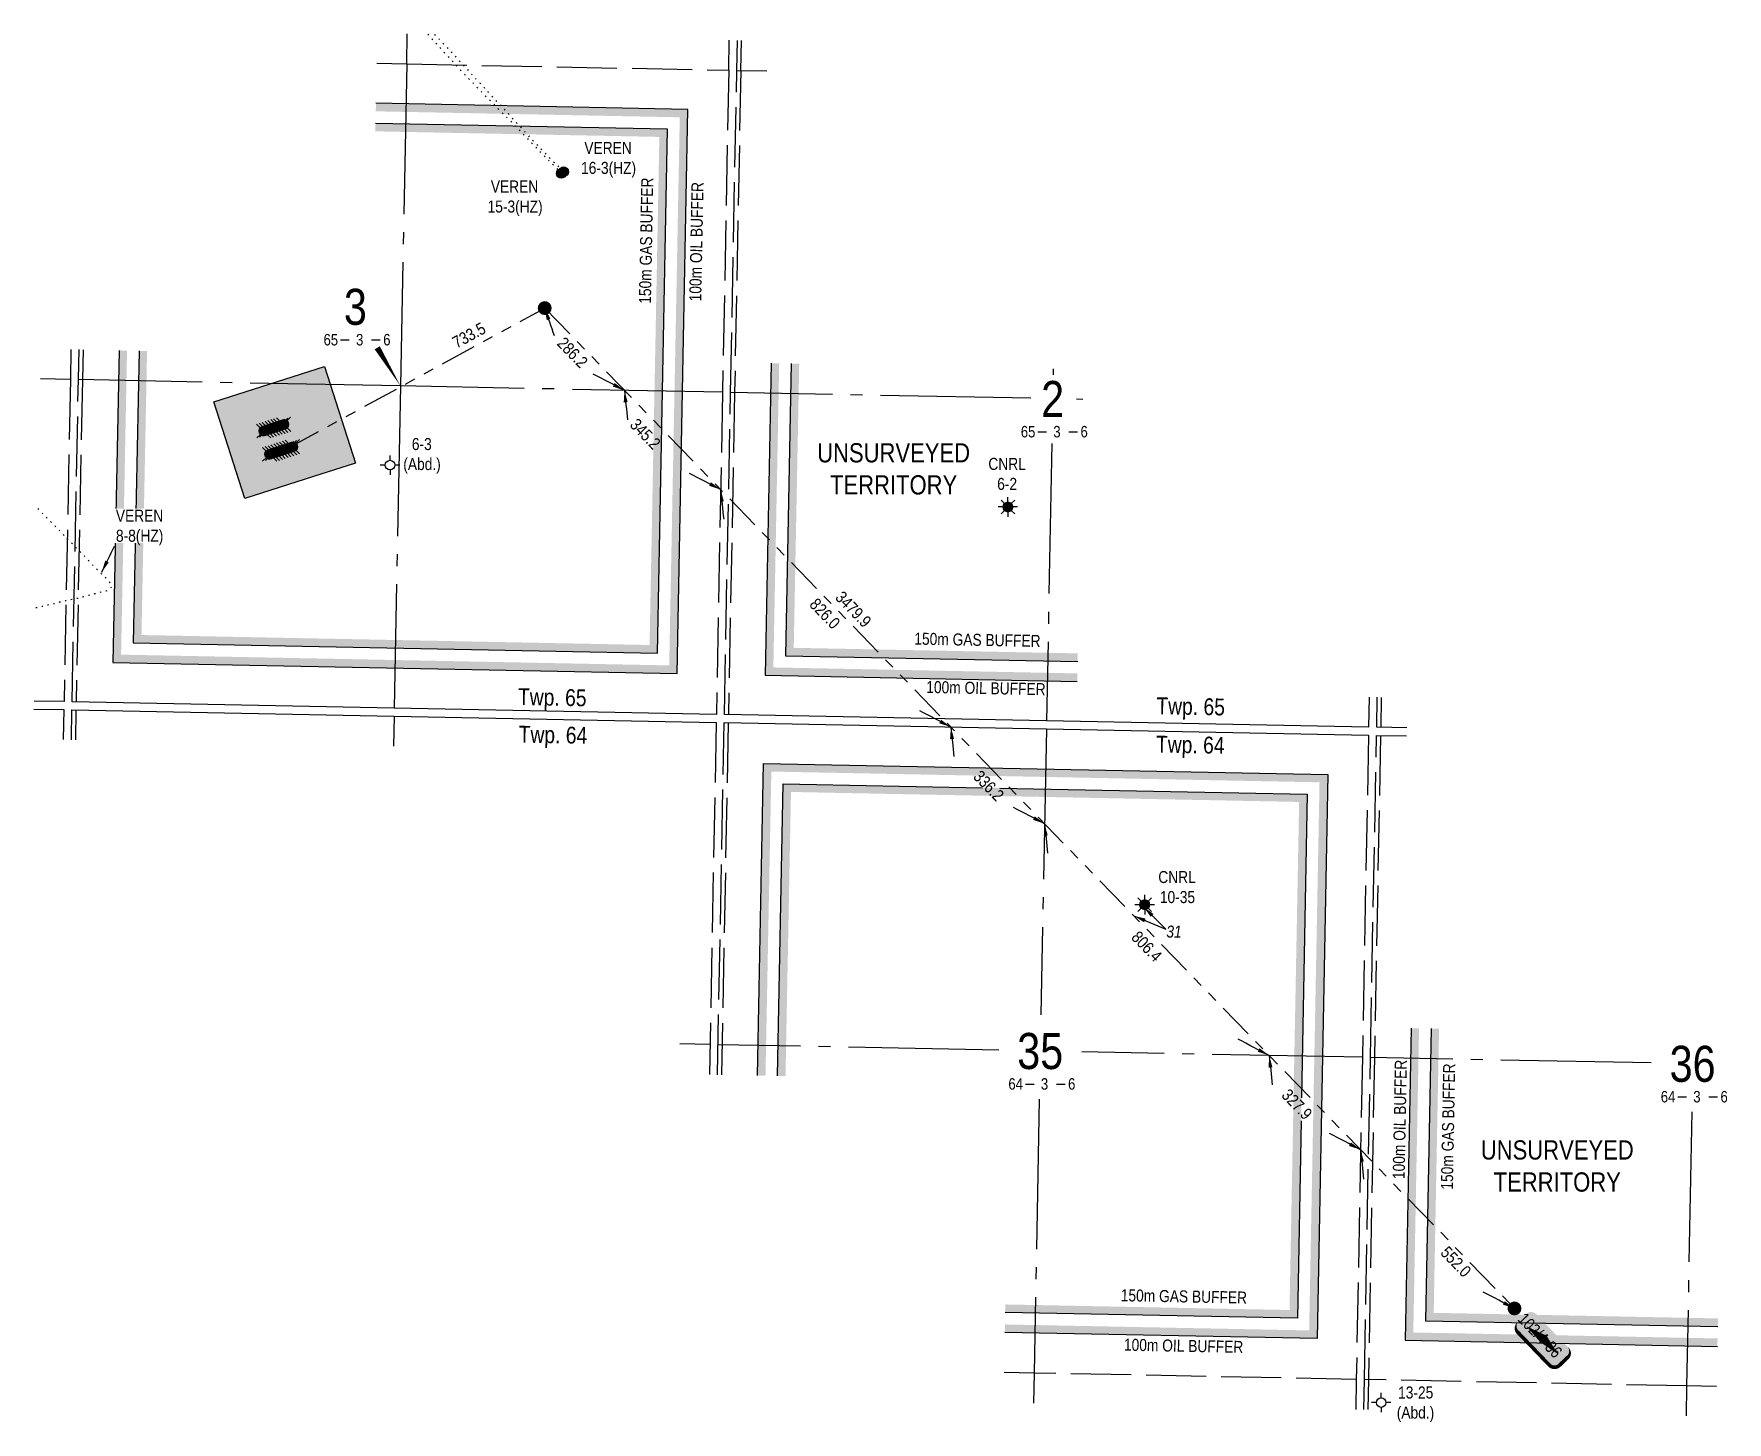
# Model space of a CAD drawing. Extents: x 408473 to 428843, y 6046006 to 6059852.
# Drawn here: x 427434 to 428843, y 6046006 to 6047161 of the extents above; entities that cross this region are included whole.
import ezdxf
from ezdxf.enums import TextEntityAlignment as Align

# ---------------------------------------------------------------- set-up
doc = ezdxf.new("R2010")
doc.units = 0
doc.header["$LTSCALE"] = 5
for name, pattern in [('foc-DOT', [1, 0.2, -0.8]), ('foc-DRILLPATH', [14.75, 6, -1.75, 1.75, -1.75, 1.75, -1.75]), ('foc-QUARTERLINE', [33, 25, -3, 2, -3]), ('foc-UNSURVEYED', [12.5, 10, -2.5])]:
    doc.linetypes.add(name, pattern=pattern)
for name, color, linetype in [('10', 1, 'Continuous'), ('9', 3, 'Continuous'), ('ABADATA-DRILL', 8, 'foc-DOT'), ('ABADATA-DRILL-T', 8, 'Continuous'), ('AS-TARGET-GAS', 182, 'Continuous'), ('AS-TARGET-GAS-H', 181, 'Continuous'), ('AS-TARGET-OIL', 146, 'Continuous'), ('AS-TARGET-OIL-H', 131, 'Continuous'), ('D-TXT', 6, 'Continuous'), ('F-WS-S', 190, 'Continuous'), ('L-BD', 7, 'Continuous'), ('L-MON', 1, 'Continuous'), ('L-SEC', 7, 'Continuous'), ('L-SECLBL', 7, 'Continuous'), ('L-SECQ', 8, 'foc-QUARTERLINE'), ('L-SECU', 7, 'Continuous'), ('L-UNS-T', 3, 'Continuous'), ('L-USEC', 7, 'foc-UNSURVEYED'), ('P-BUFFER-PURPLE-T', 187, 'Continuous'), ('P-PDRILLPATH', 12, 'foc-DRILLPATH'), ('P-PROPOSED', 10, 'Continuous'), ('P-PROPOSED-H', 21, 'Continuous')]:
    doc.layers.add(name, color=color, linetype=linetype)
doc.layers.add('F-WS-T', color=190, linetype='Continuous', lineweight=9)
doc.layers.add('T-TIE-T', color=201, linetype='Continuous', lineweight=18)
doc.styles.add('80', font='ARIALN.TTF', dxfattribs={"height": 10})
doc.styles.add('80CG', font='ARIALN.TTF', dxfattribs={"height": 10})
doc.styles.add('80L', font='ARIALN.TTF', dxfattribs={"height": 10})
doc.styles.add('SIMPLEX', font='ARIALN.TTF')
doc.dimstyles.new('Compass 5 000', dxfattribs={"dimscale": 5, "dimtxt": 9, "dimasz": 2, "dimexe": 0.2, "dimexo": 0.0625, "dimgap": 0.5, "dimtad": 0, "dimtih": 1, "dimtoh": 1, "dimzin": 0, "dimdsep": 46, "dimtxsty": '80CG', "dimcen": 0.1, "dimse1": 1, "dimse2": 1, "dimclrd": 256, "dimclrt": 256, "dimaunit": 1, "dimadec": 4, "dimazin": 0, "dimtfac": 0.06, "dimtofl": 0, "dimtmove": 0, "dimatfit": 1, "dimfxl": 0.2, "dimtolj": 1, "dimtzin": 0, "dimlwd": -1, "dimarcsym": 0})

# ---------------------------------------------------------------- blocks, each defined once
blk = doc.blocks.new('plbh')
at = {"layer": 'L-MON'}
h = blk.add_hatch(color=255, dxfattribs=at)
h.dxf.hatch_style = 1
edge = h.paths.add_edge_path()
edge.add_arc((0, 0), 1.16, 0, 360)
h = blk.add_hatch(color=256, dxfattribs=at)
h.dxf.hatch_style = 1
h.paths.add_polyline_path([(0.96, 0, 1), (-0.96, 0, 1)])
h.paths.add_polyline_path([(0.91, 0, 1), (-0.91, 0, 1)], flags=16)
h.paths.add_polyline_path([(0.45, 0, -1), (-0.45, 0, -1)], flags=0)
h = blk.add_hatch(color=256, dxfattribs=at)
h.dxf.hatch_style = 1
h.paths.add_polyline_path([(0.45, 0, 1), (-0.45, 0, 1)])
h.paths.add_polyline_path([(0.4, 0, 1), (-0.4, 0, 1)], flags=16)
at = {"layer": 'L-MON', "color": 240}
for radius in [0.96, 0.91, 0.45, 0.4]:
    blk.add_circle((0, 0), radius, dxfattribs=at)
blk = doc.blocks.new('*U124')
h = blk.add_hatch(color=255)
edge = h.paths.add_edge_path()
edge.add_line((-19, -11.5), (19, -11.5))
edge.add_arc((19, -5.5), 6, 270, 360)
edge.add_line((25, -5.5), (25, 4))
edge.add_arc((19, 4), 6, 0, 90)
edge.add_line((19, 10), (-19, 10))
edge.add_arc((-19, 4), 6, 90, 180)
edge.add_line((-25, 4), (-25, -5.5))
edge.add_arc((-19, -5.5), 6, 180, 270)
at = {"color": 1, "flags": 128}
blk.add_lwpolyline([(-19, -11.5, 3, 3, 0), (19, -11.5, 3, 3, 0.414214), (25, -5.5, 3, 3, 0), (25, 4, 3, 0, 0.414214), (19, 10, 0, 0, 0), (-19, 10, 0, 0, 0.414214), (-25, 4, 0, 0, 0), (-25, -5.5, 0, 3, 0.414214)], format="xyseb", close=True, dxfattribs=at)
for points in [[(-17.6, -2.9, 0, 7.5, 0), (0, 0, 0, 0, 0)], [(17.1, 0, 0, 7.5, 0), (0, 0, 0, 0, 0)]]:
    blk.add_lwpolyline(points, format="xyseb", dxfattribs=at)
at = {"color": 1, "style": '80'}
blk.add_attdef('ENTER_TEXT_001', (-26.8, -4.9), '', height=10, dxfattribs=at)
blk = doc.blocks.new('L-SECLBL')
at = {"layer": '9', "color": 7}
for p, q in [((-5.1, -27.8), (-12.3, -27.8)), ((20.7, -27.8), (13.5, -27.8))]:
    blk.add_line(p, q, dxfattribs=at)
at = {"layer": '10', "color": 2, "style": 'SIMPLEX'}
blk.add_attdef('SEC', text='', height=30, dxfattribs=at).set_placement((0, 0), align=Align.MIDDLE)
at = {"layer": '10', "color": 5, "style": '80L'}
blk.add_attdef('TWP', text='', height=9.5, dxfattribs=at).set_placement((-14.4, -27.4), align=Align.MIDDLE_RIGHT)
blk.add_attdef('RGE', text='', height=9.5, dxfattribs=at).set_placement((3.6, -27.4), align=Align.MIDDLE_CENTER)
blk.add_attdef('MER', text='', height=9.5, dxfattribs=at).set_placement((23.2, -27.4), align=Align.MIDDLE_LEFT)
blk = doc.blocks.new('GAS')
h = blk.add_hatch(color=255)
h.dxf.hatch_style = 1
edge = h.paths.add_edge_path()
edge.add_arc((0, 0), 0.9, 0, 360)
for p, q in [((-0.81, 0), (-1.62, 0)), ((-0.57, 0.57), (-1.14, 1.14)), ((0, 0.81), (0, 1.62)), ((0.57, 0.57), (1.14, 1.14)), ((1.62, 0), (0.81, 0)), ((-0.57, -0.57), (-1.14, -1.14)), ((0, -0.81), (0, -1.62)), ((1.14, -1.14), (0.57, -0.57))]:
    blk.add_line(p, q)
blk.add_circle((0, 0), 0.8)
blk = doc.blocks.new('GABD')
for p, q in [((-0.81, 0), (-1.62, 0)), ((0, 0.81), (0, 1.62)), ((1.62, 0), (0.81, 0)), ((0, -0.81), (0, -1.62))]:
    blk.add_line(p, q)
blk.add_circle((0, 0), 0.8)
blk = doc.blocks.new('WC')
at = {"layer": 'L-MON'}
h = blk.add_hatch(color=255, dxfattribs=at)
h.dxf.hatch_style = 1
edge = h.paths.add_edge_path()
edge.add_arc((0, 0), 0.9, 0, 360)
at = {"layer": 'L-MON', "color": 240, "flags": 128}
for points in [[(-0.62, 0.5), (-1.23, 1.12)], [(0.52, 0.61), (1.13, 1.21)], [(-1.18, -1.18), (-0.56, -0.57)], [(1.16, -1.18), (0.56, -0.57)]]:
    blk.add_lwpolyline(points, dxfattribs=at)
at = {"layer": 'L-MON', "color": 240}
for radius in [0.8, 0.373]:
    blk.add_circle((0, 0), radius, dxfattribs=at)

msp = doc.modelspace()

# ---------------------------------------------------------------- hatches: boundary and pattern name
at = {"layer": 'ABADATA-DRILL-T'}
h = msp.add_hatch(color=256, dxfattribs=at)
h.dxf.hatch_style = 1
edge = h.paths.add_edge_path()
edge.add_arc((427872.76, 6047044.813), 3.998, 0, 360)
h = msp.add_hatch(color=256, dxfattribs=at)
h.dxf.hatch_style = 1
edge = h.paths.add_edge_path()
edge.add_arc((427874.675, 6047046.211), 3.998, 0, 360)
at = {"layer": 'AS-TARGET-GAS-H'}
h = msp.add_hatch(color=256, dxfattribs=at)
h.dxf.hatch_style = 1
h.paths.add_polyline_path([(427521.358, 6046897.173), (427528.024, 6046897.042), (427523.388, 6046660.651), (427946.213, 6046652.36), (427954.352, 6047075.21), (427718.022, 6047079.844), (427718.152, 6047086.51), (427961.146, 6047081.745), (427952.75, 6046645.564), (427516.592, 6046654.116)])
h = msp.add_hatch(color=256, dxfattribs=at)
h.dxf.hatch_style = 1
h.paths.add_polyline_path([(428064.068, 6046886.557), (428070.73, 6046886.429), (428066.179, 6046650.005), (428302.596, 6046645.369), (428302.465, 6046638.707), (428059.388, 6046643.473)])
h = msp.add_hatch(color=256, dxfattribs=at)
h.dxf.hatch_style = 1
h.paths.add_polyline_path([(428052.656, 6046293.759), (428059.319, 6046293.628), (428063.87, 6046530.041), (428486.744, 6046521.749), (428478.755, 6046098.889), (428242.258, 6046103.527), (428242.131, 6046096.864), (428485.292, 6046092.096), (428493.532, 6046528.281), (428057.336, 6046536.834)])
h = msp.add_hatch(color=256, dxfattribs=at)
h.dxf.hatch_style = 1
h.paths.add_polyline_path([(428596.522, 6046333.082), (428603.185, 6046332.951), (428598.718, 6046096.537), (428835.266, 6046091.899), (428835.136, 6046085.237), (428591.93, 6046090.005)])
at = {"layer": 'AS-TARGET-OIL-H'}
h = msp.add_hatch(color=256, dxfattribs=at)
h.dxf.hatch_style = 1
h.paths.add_polyline_path([(427504.698, 6046897.5), (427511.364, 6046897.369), (427506.402, 6046644.318), (427962.551, 6046635.374), (427971.333, 6047091.543), (427718.348, 6047096.504), (427718.479, 6047103.17), (427978.127, 6047098.078), (427969.089, 6046628.578), (427499.606, 6046637.783)])
h = msp.add_hatch(color=256, dxfattribs=at)
h.dxf.hatch_style = 1
h.paths.add_polyline_path([(428047.411, 6046886.878), (428042.412, 6046627.143), (428302.138, 6046622.05), (428302.269, 6046628.713), (428049.202, 6046633.675), (428054.074, 6046886.749)])
h = msp.add_hatch(color=256, dxfattribs=at)
h.dxf.hatch_style = 1
h.paths.add_polyline_path([(428036, 6046294.085), (428042.663, 6046293.955), (428047.534, 6046547.024), (428503.714, 6046538.079), (428495.097, 6046081.907), (428241.941, 6046086.87), (428241.814, 6046080.208), (428501.633, 6046075.113), (428510.503, 6046544.611), (428041, 6046553.817)])
h = msp.add_hatch(color=256, dxfattribs=at)
h.dxf.hatch_style = 1
h.paths.add_polyline_path([(428579.866, 6046333.409), (428586.528, 6046333.278), (428581.748, 6046080.207), (428834.94, 6046075.243), (428834.809, 6046068.58), (428574.959, 6046073.676)])
at = {"layer": 'P-PROPOSED-H'}
h = msp.add_hatch(color=256, dxfattribs=at)
h.dxf.hatch_style = 1
h.paths.add_polyline_path([(427583.459, 6046854.681), (427675.558, 6046884.244), (427701.396, 6046803.749), (427666.54, 6046792.608), (427609.284, 6046774.229)])

# ---------------------------------------------------------------- linework, layer by layer
at = {"layer": 'ABADATA-DRILL', "flags": 128}
for points in [[(427761.679, 6047160.638), (427763.504, 6047158.647), (427766.653, 6047155.194), (427769.9, 6047151.616), (427773.052, 6047148.13), (427776.295, 6047144.545), (427779.444, 6047141.066), (427782.677, 6047137.472), (427785.83, 6047134.005), (427789.134, 6047130.48), (427792.398, 6047127.071), (427795.753, 6047123.595), (427799.027, 6047120.21), (427802.393, 6047116.743), (427805.678, 6047113.401), (427809.074, 6047109.963), (427812.31, 6047106.685), (427815.713, 6047103.254), (427818.966, 6047099.966), (427822.348, 6047096.519), (427825.653, 6047093.187), (427829.077, 6047089.775), (427832.362, 6047086.47), (427835.742, 6047083.016), (427839.075, 6047079.576), (427842.433, 6047076.099), (427845.756, 6047072.647), (427849.115, 6047069.17), (427852.464, 6047065.716), (427855.83, 6047062.249), (427859.18, 6047058.839), (427862.576, 6047055.405), (427865.933, 6047051.965), (427867.929, 6047049.879), (427872.76, 6047044.813)], [(427767.323, 6047160.527), (427769.115, 6047158.641), (427772.505, 6047155.05), (427775.764, 6047151.605), (427778.912, 6047148.266), (427782.327, 6047144.585), (427785.696, 6047140.918), (427788.819, 6047137.512), (427791.995, 6047134.035), (427795.327, 6047130.393), (427798.526, 6047126.916), (427801.885, 6047123.302), (427805.121, 6047119.844), (427808.471, 6047116.248), (427811.703, 6047112.767), (427815.004, 6047109.204), (427818.278, 6047105.679), (427821.572, 6047102.134), (427824.85, 6047098.595), (427828.091, 6047095.074), (427831.388, 6047091.472), (427834.577, 6047087.995), (427837.912, 6047084.349), (427841.045, 6047080.916), (427844.204, 6047077.457), (427847.557, 6047073.833), (427850.793, 6047070.396), (427854.125, 6047066.879), (427857.47, 6047063.409), (427860.846, 6047059.936), (427864.239, 6047056.508), (427868.985, 6047051.831), (427874.675, 6047046.211)], [(427435.482, 6046683.451), (427435.503, 6046683.455), (427436.484, 6046683.669), (427437.472, 6046683.9), (427438.534, 6046684.132), (427439.658, 6046684.364), (427440.737, 6046684.596), (427441.748, 6046684.826), (427442.655, 6046685.031), (427443.573, 6046685.25), (427444.558, 6046685.491), (427445.54, 6046685.745), (427446.472, 6046686.003), (427447.39, 6046686.249), (427448.301, 6046686.467), (427449.242, 6046686.662), (427450.202, 6046686.797), (427451.137, 6046686.905), (427452.028, 6046687.104), (427452.907, 6046687.374), (427453.786, 6046687.653), (427454.661, 6046687.933), (427455.507, 6046688.196), (427456.345, 6046688.436), (427457.233, 6046688.672), (427458.235, 6046688.933), (427459.263, 6046689.173), (427460.351, 6046689.395), (427461.416, 6046689.607), (427462.417, 6046689.817), (427463.471, 6046690.013), (427464.688, 6046690.223), (427465.94, 6046690.452), (427467.138, 6046690.688), (427468.273, 6046690.923), (427469.418, 6046691.167), (427470.489, 6046691.406), (427471.514, 6046691.639), (427472.526, 6046691.893), (427473.508, 6046692.173), (427474.457, 6046692.431), (427475.389, 6046692.683), (427476.267, 6046692.936), (427477.119, 6046693.193), (427477.991, 6046693.456), (427478.96, 6046693.71), (427479.878, 6046693.945), (427480.752, 6046694.175), (427481.707, 6046694.413), (427482.749, 6046694.679), (427483.738, 6046694.946), (427484.72, 6046695.21), (427485.735, 6046695.464), (427486.784, 6046695.713), (427487.786, 6046695.967), (427488.774, 6046696.224), (427489.803, 6046696.467), (427490.904, 6046696.709), (427491.976, 6046696.955), (427492.997, 6046697.195), (427493.939, 6046697.433), (427494.824, 6046697.682), (427494.941, 6046697.717), (427495.656, 6046697.966), (427496.461, 6046698.354), (427497.164, 6046698.857), (427497.763, 6046699.468), (427498.239, 6046700.129), (427498.572, 6046700.766), (427498.757, 6046701.339), (427498.773, 6046701.826), (427498.621, 6046702.255), (427498.583, 6046702.323), (427498.376, 6046702.677), (427498.091, 6046703.076), (427498.042, 6046703.134), (427497.729, 6046703.493), (427497.295, 6046703.995), (427496.794, 6046704.612), (427496.26, 6046705.259), (427495.674, 6046705.961), (427494.985, 6046706.724), (427494.159, 6046707.597), (427493.277, 6046708.531), (427492.313, 6046709.534), (427491.747, 6046710.075), (427491.114, 6046710.631), (427490.383, 6046711.262), (427489.554, 6046712.009), (427488.674, 6046712.856), (427487.958, 6046713.584), (427487.736, 6046713.821), (427486.75, 6046714.848), (427485.641, 6046715.946), (427484.464, 6046717.13), (427483.239, 6046718.431), (427481.947, 6046719.846), (427480.549, 6046721.337), (427479.059, 6046722.88), (427477.501, 6046724.501), (427475.874, 6046726.19), (427474.155, 6046727.974), (427472.391, 6046729.806), (427470.584, 6046731.685), (427469.009, 6046733.306), (427468.725, 6046733.599), (427466.862, 6046735.502), (427465.165, 6046737.219), (427464.982, 6046737.403), (427463.053, 6046739.325), (427461.085, 6046741.327), (427459.928, 6046742.53), (427456.41, 6046746.2), (427455.084, 6046747.593), (427453.068, 6046749.689), (427451.012, 6046751.797), (427448.92, 6046753.935), (427446.766, 6046756.104), (427444.568, 6046758.298), (427442.339, 6046760.532), (427440.106, 6046762.78), (427438.389, 6046764.511), (427437.834, 6046765.068), (427437.097, 6046765.812)]]:
    msp.add_lwpolyline(points, dxfattribs=at)
at = {"layer": 'ABADATA-DRILL-T'}
for centre in [(427872.76, 6047044.813), (427874.675, 6047046.211)]:
    msp.add_circle(centre, 3.998, dxfattribs=at)
at = {"layer": 'AS-TARGET-GAS', "flags": 128}
for points in [[(427521.358, 6046897.173), (427516.592, 6046654.116), (427952.75, 6046645.564), (427961.146, 6047081.745), (427718.152, 6047086.51)], [(428064.068, 6046886.557), (428059.388, 6046643.473), (428302.465, 6046638.707)], [(428052.656, 6046293.759), (428057.336, 6046536.834), (428223.19, 6046533.582)], [(428237.66, 6046533.298), (428493.532, 6046528.281), (428488.758, 6046275.563)], [(428596.522, 6046333.082), (428591.93, 6046090.005), (428835.136, 6046085.237)], [(428488.395, 6046256.34), (428485.292, 6046092.096), (428242.131, 6046096.864)]]:
    msp.add_lwpolyline(points, dxfattribs=at)
at = {"layer": 'AS-TARGET-OIL', "flags": 128}
for points in [[(427504.698, 6046897.5), (427499.606, 6046637.783), (427969.089, 6046628.578), (427978.127, 6047098.078), (427718.479, 6047103.17)], [(428047.411, 6046886.878), (428042.412, 6046627.143), (428302.138, 6046622.05)], [(428036, 6046294.085), (428041, 6046553.817), (428510.503, 6046544.611), (428501.633, 6046075.113), (428241.814, 6046080.208)], [(428579.866, 6046333.409), (428574.959, 6046073.676), (428834.809, 6046068.58)]]:
    msp.add_lwpolyline(points, dxfattribs=at)
at = {"layer": 'L-SEC', "flags": 128}
for points in [[(427433.827, 6046599.047), (427458.811, 6046598.558)], [(427458.942, 6046605.259), (427433.958, 6046605.749)], [(427465.512, 6046598.426), (427733.57, 6046593.17)], [(427733.7, 6046599.871), (427465.644, 6046605.128)], [(428001.757, 6046594.615), (427733.7, 6046599.871)], [(428276.514, 6046589.228), (428008.458, 6046594.484)], [(427733.57, 6046593.17), (428001.628, 6046587.914)], [(428008.329, 6046587.782), (428276.387, 6046582.526)], [(428276.387, 6046582.526), (428544.444, 6046577.27)], [(428544.571, 6046583.972), (428276.514, 6046589.228)]]:
    msp.add_lwpolyline(points, dxfattribs=at)
at = {"layer": 'L-SECLBL', "flags": 128}
msp.add_lwpolyline([(427738.908, 6046867.93, 0, 4.998, 0), (427719.592, 6046899.689, 0, 0, 0)], format="xyseb", dxfattribs=at)
at = {"layer": 'L-SECQ', "flags": 128}
for points in [[(427744.116, 6047135.989), (427744.602, 6047160.973)], [(427744.116, 6047135.989), (427738.908, 6046867.93)], [(428282.103, 6046882.273), (428282.008, 6046877.302)], [(427464.198, 6046873.317), (427439.214, 6046873.807)], [(427738.908, 6046867.93), (427470.9, 6046873.185)], [(427738.908, 6046867.93), (427733.7, 6046599.871)], [(428006.917, 6046862.675), (427738.908, 6046867.93)], [(428263.377, 6046857.646), (428013.618, 6046862.543)], [(428306.611, 6046856.798), (428301.46, 6046856.899)], [(428280.917, 6046820.066), (428276.514, 6046589.228)], [(427733.57, 6046593.17), (427733.085, 6046568.186)], [(428276.387, 6046582.526), (428271.846, 6046344.448)], [(427996.468, 6046319.854), (427971.483, 6046320.344)], [(428236.753, 6046315.143), (428003.169, 6046319.723)], [(428539.38, 6046309.209), (428305.992, 6046313.785)], [(428779.666, 6046304.497), (428546.082, 6046309.077)], [(428270.512, 6046274.492), (428266.163, 6046046.405)], [(428813.439, 6046263.846), (428809.172, 6046035.758)], [(428266.163, 6046046.405), (428265.686, 6046021.421)], [(428809.172, 6046035.758), (428808.704, 6046010.773)]]:
    msp.add_lwpolyline(points, dxfattribs=at)
at = {"layer": 'L-SECU', "flags": 128}
for points in [[(428576.257, 6046583.35), (428551.272, 6046583.84)], [(428551.146, 6046577.139), (428576.13, 6046576.649)]]:
    msp.add_lwpolyline(points, dxfattribs=at)
at = {"layer": 'L-USEC', "flags": 128}
for points in [[(428012.077, 6047130.734), (428012.558, 6047155.719)], [(428018.778, 6047130.603), (428019.259, 6047155.587)], [(428022.13, 6047130.541), (428022.611, 6047155.522)], [(427719.132, 6047136.478), (427744.116, 6047135.989)], [(427744.116, 6047135.989), (428012.077, 6047130.734)], [(428012.077, 6047130.734), (428006.917, 6046862.675)], [(428013.618, 6046862.543), (428018.778, 6047130.603)], [(428022.13, 6047130.541), (428016.97, 6046862.481)], [(428018.778, 6047130.603), (428043.762, 6047130.113)], [(427464.688, 6046898.301), (427464.198, 6046873.317)], [(427470.9, 6046873.185), (427471.39, 6046898.153)], [(427474.742, 6046898.079), (427474.252, 6046873.12)], [(427464.198, 6046873.317), (427458.942, 6046605.259)], [(427465.644, 6046605.128), (427470.9, 6046873.185)], [(427474.252, 6046873.12), (427468.996, 6046605.062)], [(428006.917, 6046862.675), (428001.757, 6046594.615)], [(428008.458, 6046594.484), (428013.618, 6046862.543)], [(428016.97, 6046862.481), (428011.81, 6046594.422)], [(428545.043, 6046608.956), (428544.571, 6046583.972)], [(428551.272, 6046583.84), (428551.744, 6046608.825)], [(428555.097, 6046608.766), (428554.625, 6046583.782)], [(427458.811, 6046598.558), (427458.321, 6046573.573)], [(427465.022, 6046573.442), (427465.512, 6046598.426)], [(427468.865, 6046598.36), (427468.375, 6046573.376)], [(428001.628, 6046587.914), (427995.987, 6046294.87)], [(428002.688, 6046294.739), (428008.329, 6046587.782)], [(428011.681, 6046587.72), (428006.04, 6046294.673)], [(428544.444, 6046577.27), (428539.38, 6046309.209)], [(428546.082, 6046309.077), (428551.146, 6046577.139)], [(428554.498, 6046577.08), (428549.434, 6046309.019)], [(428539.38, 6046309.209), (428534.316, 6046041.147)], [(428541.018, 6046041.016), (428546.082, 6046309.077)], [(428549.434, 6046309.019), (428544.37, 6046040.958)], [(428266.163, 6046046.405), (428241.178, 6046046.895)], [(428534.316, 6046041.147), (428266.163, 6046046.405)], [(428534.316, 6046041.147), (428533.844, 6046016.163)], [(428540.546, 6046016.032), (428541.018, 6046041.016)], [(428809.172, 6046035.758), (428541.018, 6046041.016)], [(428544.37, 6046040.958), (428543.898, 6046015.973)], [(428834.156, 6046035.268), (428809.172, 6046035.758)]]:
    msp.add_lwpolyline(points, dxfattribs=at)
at = {"layer": 'P-PDRILLPATH'}
for p, q in [((427644.387, 6046815.695), (427858.939, 6046932.736)), ((427858.939, 6046932.736), (428665.943, 6046100.218))]:
    msp.add_line(p, q, dxfattribs=at)
at = {"layer": 'P-PROPOSED', "flags": 128}
msp.add_lwpolyline([(427583.459, 6046854.681), (427675.558, 6046884.244), (427701.396, 6046803.749), (427666.531, 6046792.614), (427609.281, 6046774.237)], close=True, dxfattribs=at)

# ---------------------------------------------------------------- block references
at = {"xscale": 0.9995595999999999, "yscale": 0.9995595999999999, "zscale": 0.9995595999999999, "rotation": 313.8233333333334}
msp.add_blockref('*U124', (428690.064, 6046074.734), dxfattribs=at).add_auto_attribs({'ENTER_TEXT_001': '102/4-36'})
at = {"layer": 'ABADATA-DRILL-T'}
for name, p, xscale, yscale, zscale in [('GABD', (427730.2, 6046802.055), 4.997797999999995, 4.997797999999995, 4.997797999999995), ('GAS', (428358.228, 6046436.224), 4.997797999999992, 4.997797999999992, 1.665932666666665), ('GABD', (428555.007, 6046021.883), 4.997797999999995, 4.997797999999995, 4.997797999999995)]:
    msp.add_blockref(name, p, dxfattribs=dict(at, xscale=xscale, yscale=yscale, zscale=zscale))
at = {"layer": 'F-WS-S', "xscale": 4.997797999999992, "yscale": 4.997797999999992, "zscale": 1.665932666666665}
msp.add_blockref('GAS', (428244.39, 6046767.214), dxfattribs=at)
at = {"layer": 'L-MON'}
for name, p, xscale, yscale, zscale in [('plbh', (427858.939, 6046932.736), 4.997797999999992, 4.997797999999992, 1.666666666666664), ('WC', (427625.19, 6046830.529), 4.997797999999996, 4.997797999999996, 4.997797999999996), ('WC', (427627.57, 6046831.293), 4.997797999999996, 4.997797999999996, 4.997797999999996), ('WC', (427629.949, 6046832.056), 4.997797999999996, 4.997797999999996, 4.997797999999996), ('WC', (427632.328, 6046832.82), 4.997797999999996, 4.997797999999996, 4.997797999999996), ('WC', (427634.708, 6046833.584), 4.997797999999996, 4.997797999999996, 4.997797999999996), ('WC', (427637.087, 6046834.348), 4.997797999999996, 4.997797999999996, 4.997797999999996), ('WC', (427639.466, 6046835.111), 4.997797999999996, 4.997797999999996, 4.997797999999996), ('WC', (427641.846, 6046835.875), 4.997797999999996, 4.997797999999996, 4.997797999999996), ('WC', (427639.628, 6046814.167), 4.997797999999996, 4.997797999999996, 4.997797999999996), ('WC', (427642.007, 6046814.931), 4.997797999999996, 4.997797999999996, 4.997797999999996), ('WC', (427644.387, 6046815.695), 4.997797999999996, 4.997797999999996, 4.997797999999996), ('WC', (427646.766, 6046816.459), 4.997797999999996, 4.997797999999996, 4.997797999999996), ('WC', (427649.145, 6046817.222), 4.997797999999996, 4.997797999999996, 4.997797999999996), ('WC', (427630.111, 6046811.112), 4.997797999999996, 4.997797999999996, 4.997797999999996), ('WC', (427632.49, 6046811.876), 4.997797999999996, 4.997797999999996, 4.997797999999996), ('WC', (427634.869, 6046812.64), 4.997797999999996, 4.997797999999996, 4.997797999999996), ('WC', (427637.249, 6046813.404), 4.997797999999996, 4.997797999999996, 4.997797999999996), ('plbh', (428665.943, 6046100.218), 4.997797999999992, 4.997797999999992, 1.666666666666664)]:
    msp.add_blockref(name, p, dxfattribs=dict(at, xscale=xscale, yscale=yscale, zscale=zscale))
at = {"layer": 'L-SECLBL', "xscale": 0.9995596, "yscale": 0.9995596, "zscale": 0.9995596}
for p, values in [((427701.384, 6046933.832), {'SEC': '3', 'TWP': '65', 'RGE': '3', 'MER': '6'}), ((428281.626, 6046857.288), {'SEC': '2', 'TWP': '65', 'RGE': '3', 'MER': '6'}), ((428271.275, 6046314.466), {'SEC': '35', 'TWP': '64', 'RGE': '3', 'MER': '6'}), ((428814.187, 6046303.82), {'SEC': '36', 'TWP': '64', 'RGE': '3', 'MER': '6'})]:
    msp.add_blockref('L-SECLBL', p, dxfattribs=at).add_auto_attribs(values)

# ---------------------------------------------------------------- texts
at = {"layer": 'ABADATA-DRILL-T', "char_height": 9.9956, "attachment_point": 1, "style": '80L'}
for s, width, insert in [('\\pi29.671;VEREN\\P\\pi26.947;16-3(HZ)', 97.77044, (427862.259, 6047071.089)), ('\\pi29.671;VEREN\\P\\pi26.947;15-3(HZ)', 97.77044, (427784.45, 6047038.942)), ('\\pi7.4955;6-3\\P\\pi0.3943;(Abd.)', 30.58448, (427740.869, 6046824.595)), ('\\pi0.32271;CNRL\\P\\pi1.625;10-35', 30.82994, (428369.237, 6046464.248)), ('\\pi1.5023;13-25\\P\\pi0.3943;(Abd.)', 30.58448, (428567.608, 6046035.252))]:
    msp.add_mtext_dynamic_manual_height_columns(s, width=width, gutter_width=49.978, heights=[0], dxfattribs=dict(at, insert=insert))
at = {"layer": 'AS-TARGET-GAS', "char_height": 10, "attachment_point": 1, "style": '80L'}
for insert, rotation in [((427937.313, 6046936.461), 88.897209), ((428166.642, 6046662.679), 358.897209), ((428604.676, 6046199.2), 88.917752), ((428338.454, 6046116.24), 358.897209)]:
    msp.add_mtext_dynamic_manual_height_columns('150m GAS BUFFER', width=107.79021, gutter_width=47.479, heights=[0], dxfattribs=dict(at, insert=insert, rotation=rotation))
at = {"layer": 'AS-TARGET-OIL', "char_height": 10, "attachment_point": 1, "style": '80L'}
for insert, rotation in [((427979.113, 6046935.396), 88.876678), ((428173.515, 6046622.538), 358.876678), ((428564.489, 6046204.913), 88.917752), ((428338.021, 6046075.144), 358.876678)]:
    msp.add_mtext_dynamic_manual_height_columns('\\pi3.0598;100m OIL BUFFER', width=104.04593, gutter_width=47.479, heights=[0], dxfattribs=dict(at, insert=insert, rotation=rotation))
at = {"layer": 'D-TXT', "color": 3, "char_height": 14, "attachment_point": 1, "rotation": 358.876667, "style": '80L'}
for s, insert in [('Twp. 65', (427836.859, 6046616.408)), ('Twp. 65', (428368.114, 6046608.834)), ('Twp. 64', (427837.428, 6046585.185)), ('Twp. 64', (428367.785, 6046576.91))]:
    msp.add_mtext_dynamic_manual_height_columns(s, width=101.35074, gutter_width=47.479, heights=[0], dxfattribs=dict(at, insert=insert))
at = {"layer": 'F-WS-T', "insert": (428227.833, 6046808.082), "char_height": 9.9956, "attachment_point": 1, "style": '80L'}
msp.add_mtext_dynamic_manual_height_columns('\\pi0.32271;CNRL\\P\\pi7.6489;6-2', width=30.82994, gutter_width=49.978, heights=[0], dxfattribs=at)
at = {"layer": 'L-BD', "color": 5, "style": '80L'}
for s, rotation, p in [('733.5', 28.6131, (427795.912, 6046910.147)), ('3479.9', 314.1084, (428115.803, 6046682.12))]:
    msp.add_text(s, height=9.9956, rotation=rotation, dxfattribs=at).set_placement(p, align=Align.MIDDLE)
at = {"layer": 'L-UNS-T', "color": 3, "char_height": 16, "attachment_point": 5, "style": '80L'}
for insert in [(428149.288, 6046798.865), (428701.551, 6046218.659)]:
    msp.add_mtext_dynamic_manual_height_columns('UNSURVEYED TERRITORY', width=126.35808, gutter_width=47.479, heights=[0], dxfattribs=dict(at, insert=insert))
at = {"layer": 'P-BUFFER-PURPLE-T', "style": '80L'}
for s, p in [('286.2', (427882.109, 6046895.774)), ('345.2', (427942.685, 6046828.072)), ('826.0', (428092.113, 6046678.548)), ('336.2', (428228.446, 6046535.225)), ('806.4', (428359.959, 6046401.515)), ('327.9', (428484.952, 6046270.118)), ('552.0', (428617.253, 6046139.087))]:
    msp.add_text(s, height=9.9956, rotation=314.1084, dxfattribs=at).set_placement(p, align=Align.MIDDLE)
at = {"layer": 'T-TIE-T', "insert": (428366.451, 6046418.852), "char_height": 9.9956, "attachment_point": 1, "style": '80L'}
msp.add_mtext_dynamic_manual_height_columns('\\pi9.7899;{\\fArial Narrow|b0|i1|c0|p34;31}', width=30.82994, gutter_width=49.978, heights=[0], dxfattribs=at)

# ---------------------------------------------------------------- leaders
at = {"layer": 'ABADATA-DRILL-T', "path_type": 1}
msp.add_leader([(427490.269, 6046712.873), (427500.91, 6046734.594)], dimstyle='Compass 5 000', override={"dimgap": 0.5, "dimtad": 0}, dxfattribs=at)
at = {"layer": 'P-BUFFER-PURPLE-T', "path_type": 1}
for points in [[(427858.939, 6046932.736), (427866.732, 6046909.987)], [(427925.302, 6046864.275), (427899.386, 6046877.792)], [(427925.302, 6046864.275), (427927.82, 6046839.742)], [(428005.358, 6046781.689), (427979.442, 6046795.206)], [(428005.358, 6046781.689), (428007.876, 6046757.156)], [(428196.906, 6046584.085), (428170.99, 6046597.602)], [(428196.906, 6046584.085), (428199.423, 6046559.552)], [(428274.882, 6046503.643), (428248.966, 6046517.16)], [(428274.882, 6046503.643), (428277.4, 6046479.11)], [(428461.884, 6046310.728), (428435.968, 6046324.245)], [(428461.884, 6046310.728), (428464.402, 6046286.196)], [(428537.927, 6046232.282), (428512.011, 6046245.799)], [(428537.927, 6046232.282), (428540.445, 6046207.749)], [(428665.943, 6046100.218), (428640.027, 6046113.735)]]:
    msp.add_leader(points, dimstyle='Compass 5 000', override={"dimgap": 0.5, "dimtad": 0}, dxfattribs=at)
at = {"layer": 'T-TIE-T', "path_type": 1}
for points in [[(428349.136, 6046426.925), (428375.878, 6046415.897)], [(428357.312, 6046434.353), (428375.878, 6046415.897)]]:
    msp.add_leader(points, dimstyle='Compass 5 000', override={"dimgap": 0.5, "dimtad": 0}, dxfattribs=at)

# ---------------------------------------------------------------- next in the draw order: texts
at = {"layer": 'ABADATA-DRILL-T', "insert": (427481.376, 6046764.952), "char_height": 9.9956, "attachment_point": 1, "style": '80L', "bg_fill": 3, "box_fill_scale": 1.1, "bg_fill_color": 256, "bg_fill_transparency": 0}
msp.add_mtext_dynamic_manual_height_columns('\\pi20.689;VEREN\\P\\pi20.764;8-8(HZ)', width=79.80556, gutter_width=49.978, heights=[0], dxfattribs=at)

doc.saveas('drawing.dxf')
